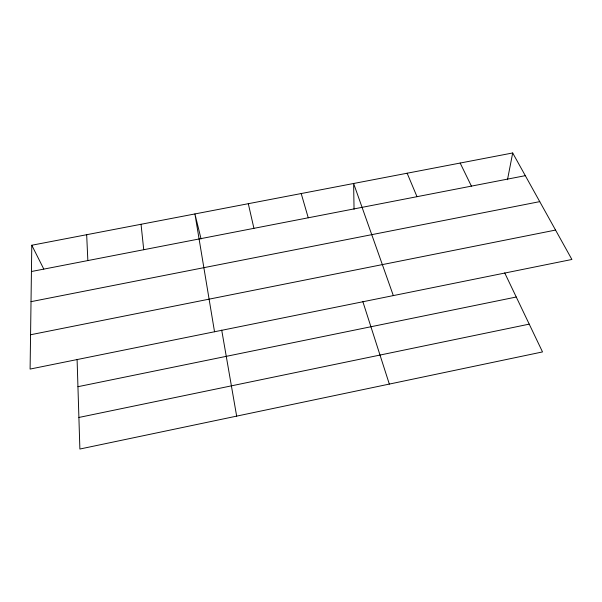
<?xml version="1.0" encoding="UTF-8"?>
<svg xmlns="http://www.w3.org/2000/svg" width="602" height="602" viewBox="0 0 602 602"><rect width="100%" height="100%" fill="white"/><g stroke="black" fill="none" stroke-linecap="round" stroke-linejoin="round"><path stroke-width="0.9" d="M31.793 245.24L30.1 369.071L571.9 259.47L512.693 152.968L31.793 245.24L43.78 269.049M507.486 179.727L512.693 152.968M78.9 417.457L529.218 324.139M77.944 386.695L516.253 297.019M30.567 334.757L555.556 230.069M31.018 301.662L539.746 201.632M31.432 271.517L525.313 175.664M460.161 163.044L471.411 186.123M504.709 272.887L542.515 351.929L79.878 449.032L77.094 359.349M407.14 173.218L417.005 196.681M393.324 295.59L353.622 183.49L354.051 209.293M362.833 301.587L389.328 384.076M301.203 193.551L308.247 217.789M201.076 238.986L194.92 213.943L214.53 331.762M248.302 203.702L253.924 228.339M221.709 330.129L236.654 416.125M141.041 224.283L143.727 249.725M86.673 234.712L87.847 260.568"/></g></svg>
